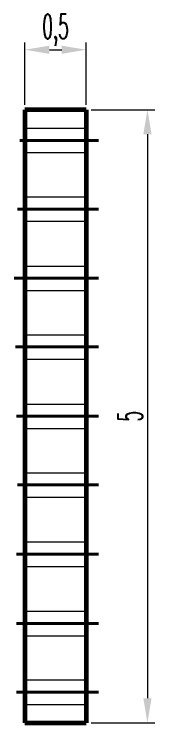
# Model space of a CAD drawing. Header units: millimetres. Extents: x -44 to 61, y -2 to 44.
# Drawn here: x 42.56 to 43.7, y -1.64 to 4.14 of the extents above; entities that cross this region are included whole.
import ezdxf

# ---------------------------------------------------------------- set-up
doc = ezdxf.new("R2010")
doc.units = ezdxf.units.MM
doc.linetypes.add('CENTRO2', pattern=[28.575, 19.05, -3.175, 3.175, -3.175])
doc.linetypes.add('JIS_02_1.2', pattern=[2.5, 1.25, -1.25])
for name, color, linetype, lineweight in [('Aristas Ocultas', 1, 'JIS_02_1.2', 20), ('Contorno', 5, 'Continuous', 60), ('Cotas', 6, 'Continuous', 20), ('Ejes', 3, 'CENTRO2', 40)]:
    doc.layers.add(name, color=color, linetype=linetype, lineweight=lineweight)
doc.styles.get("Standard").update_dxf_attribs({"font": 'romans.shx', "width": 0.5})
doc.dimstyles.new('ISO-25', dxfattribs={"dimscale": 0.2, "dimtxt": 1, "dimasz": 1, "dimexe": 0.3, "dimexo": 0.2, "dimgap": 0.2, "dimtad": 1, "dimtxsty": 'Standard', "dimcen": 2.5, "dimclrd": 256, "dimclre": 6, "dimclrt": 6, "dimadec": 0, "dimazin": 0, "dimtfac": 1, "dimtmove": 0, "dimatfit": 3, "dimfxl": 1, "dimtfillclr": 6, "dimlwd": 20, "dimlwe": 20, "dimarcsym": 0})

# ---------------------------------------------------------------- blocks, each defined once
blk = doc.blocks.new('*D1')
at = {"layer": 'Cotas', "color": 6, "linetype": 'Continuous', "lineweight": 20}
for p, q in [((42.6439, 3.4005), (42.6439, 3.9095)), ((43.1439, 3.4005), (43.1439, 3.9095))]:
    blk.add_line(p, q, dxfattribs=at)
at = {"layer": 'Cotas', "linetype": 'Continuous', "lineweight": 20}
blk.add_line((42.8439, 3.8495), (42.9439, 3.8495), dxfattribs=at)
at = {"layer": 'Cotas'}
for points in [[(42.8439, 3.8828), (42.8439, 3.8161), (42.6439, 3.8495)], [(42.9439, 3.8828), (42.9439, 3.8161), (43.1439, 3.8495)]]:
    blk.add_solid(points, dxfattribs=at)
at = {"layer": 'Defpoints', "color": 0}
for p in [(43.1439, 3.8495), (42.6439, 3.3605), (43.1439, 3.3605)]:
    blk.add_point(p, dxfattribs=at)
at = {"layer": 'Cotas', "color": 6, "insert": (42.8939, 4.0085), "char_height": 0.2, "attachment_point": 5}
blk.add_mtext('0,5', dxfattribs=at)
blk = doc.blocks.new('*D2')
at = {"layer": 'Cotas', "color": 6, "linetype": 'Continuous', "lineweight": 20}
for p, q in [((43.1839, 3.3605), (43.7019, 3.3605)), ((43.1839, -1.6395), (43.7019, -1.6395))]:
    blk.add_line(p, q, dxfattribs=at)
at = {"layer": 'Cotas', "linetype": 'Continuous', "lineweight": 20}
blk.add_line((43.6419, 3.1605), (43.6419, -1.4395), dxfattribs=at)
at = {"layer": 'Cotas'}
for points in [[(43.6085, 3.1605), (43.6752, 3.1605), (43.6419, 3.3605)], [(43.6085, -1.4395), (43.6752, -1.4395), (43.6419, -1.6395)]]:
    blk.add_solid(points, dxfattribs=at)
at = {"layer": 'Defpoints', "color": 0}
for p in [(43.1439, 3.3605), (43.1439, -1.6395), (43.6419, -1.6395)]:
    blk.add_point(p, dxfattribs=at)
at = {"layer": 'Cotas', "color": 6, "insert": (43.5019, 0.8605), "char_height": 0.2, "attachment_point": 5, "rotation": 90}
blk.add_mtext('5', dxfattribs=at)

msp = doc.modelspace()

# ---------------------------------------------------------------- linework, layer by layer
at = {"layer": 'Aristas Ocultas'}
for p, q in [((42.6439, 3.2105), (43.1439, 3.2105)), ((42.6439, 3.0105), (43.1439, 3.0105)), ((42.6439, 2.6505), (43.1439, 2.6505)), ((42.6439, 2.4505), (43.1439, 2.4505)), ((42.6439, 2.0855), (43.1439, 2.0855)), ((42.6439, 1.8855), (43.1439, 1.8855)), ((42.6439, 1.5255), (43.1439, 1.5255)), ((42.6439, 1.3255), (43.1439, 1.3255)), ((42.6439, 0.9605), (43.1439, 0.9605)), ((42.6439, 0.7605), (43.1439, 0.7605)), ((42.6439, 0.4005), (43.1439, 0.4005)), ((42.6439, 0.2005), (43.1439, 0.2005)), ((42.6439, -0.1645), (43.1439, -0.1645)), ((42.6439, -0.3645), (43.1439, -0.3645)), ((42.6439, -0.7295), (43.1439, -0.7295)), ((42.6439, -0.9295), (43.1439, -0.9295)), ((42.6439, -1.2895), (43.1439, -1.2895)), ((42.6439, -1.4895), (43.1439, -1.4895))]:
    msp.add_line(p, q, dxfattribs=at)
at = {"layer": 'Contorno'}
for p, q in [((43.1439, 3.3605), (42.6439, 3.3605)), ((42.6439, 3.3605), (42.6439, -1.6395)), ((43.1439, 3.3605), (43.1439, -1.6395)), ((42.6439, -1.6395), (43.1439, -1.6395))]:
    msp.add_line(p, q, dxfattribs=at)
at = {"layer": 'Ejes'}
for p, q in [((42.6036, 3.1105), (43.2439, 3.1105)), ((42.5852, 2.5505), (43.2439, 2.5505)), ((43.2439, 1.9855), (42.5575, 1.9855)), ((42.5692, 1.4255), (43.2439, 1.4255)), ((42.5751, 0.8605), (43.2439, 0.8605)), ((42.5851, 0.3005), (43.2439, 0.3005)), ((43.2439, -0.2645), (42.5749, -0.2645)), ((42.5749, -0.8295), (43.2439, -0.8295)), ((42.5749, -1.3895), (43.2439, -1.3895))]:
    msp.add_line(p, q, dxfattribs=at)

# ---------------------------------------------------------------- dimensions: what is measured, and where the dimension line sits
at = {"layer": 'Cotas'}
dim = msp.add_linear_dim(base=(43.1439, 3.8495), p1=(42.6439, 3.3605), p2=(43.1439, 3.3605), dimstyle='ISO-25', dxfattribs=at)
dim.commit()
dim.dimension.update_dxf_attribs({"geometry": '*D1', "text_midpoint": (42.8939, 4.0085)})
dim = msp.add_linear_dim(base=(43.6419, -1.6395), p1=(43.1439, 3.3605), p2=(43.1439, -1.6395), angle=90, dimstyle='ISO-25', dxfattribs=at)
dim.commit()
dim.dimension.update_dxf_attribs({"geometry": '*D2', "text_midpoint": (43.5019, 0.8605)})

doc.saveas('drawing.dxf')
